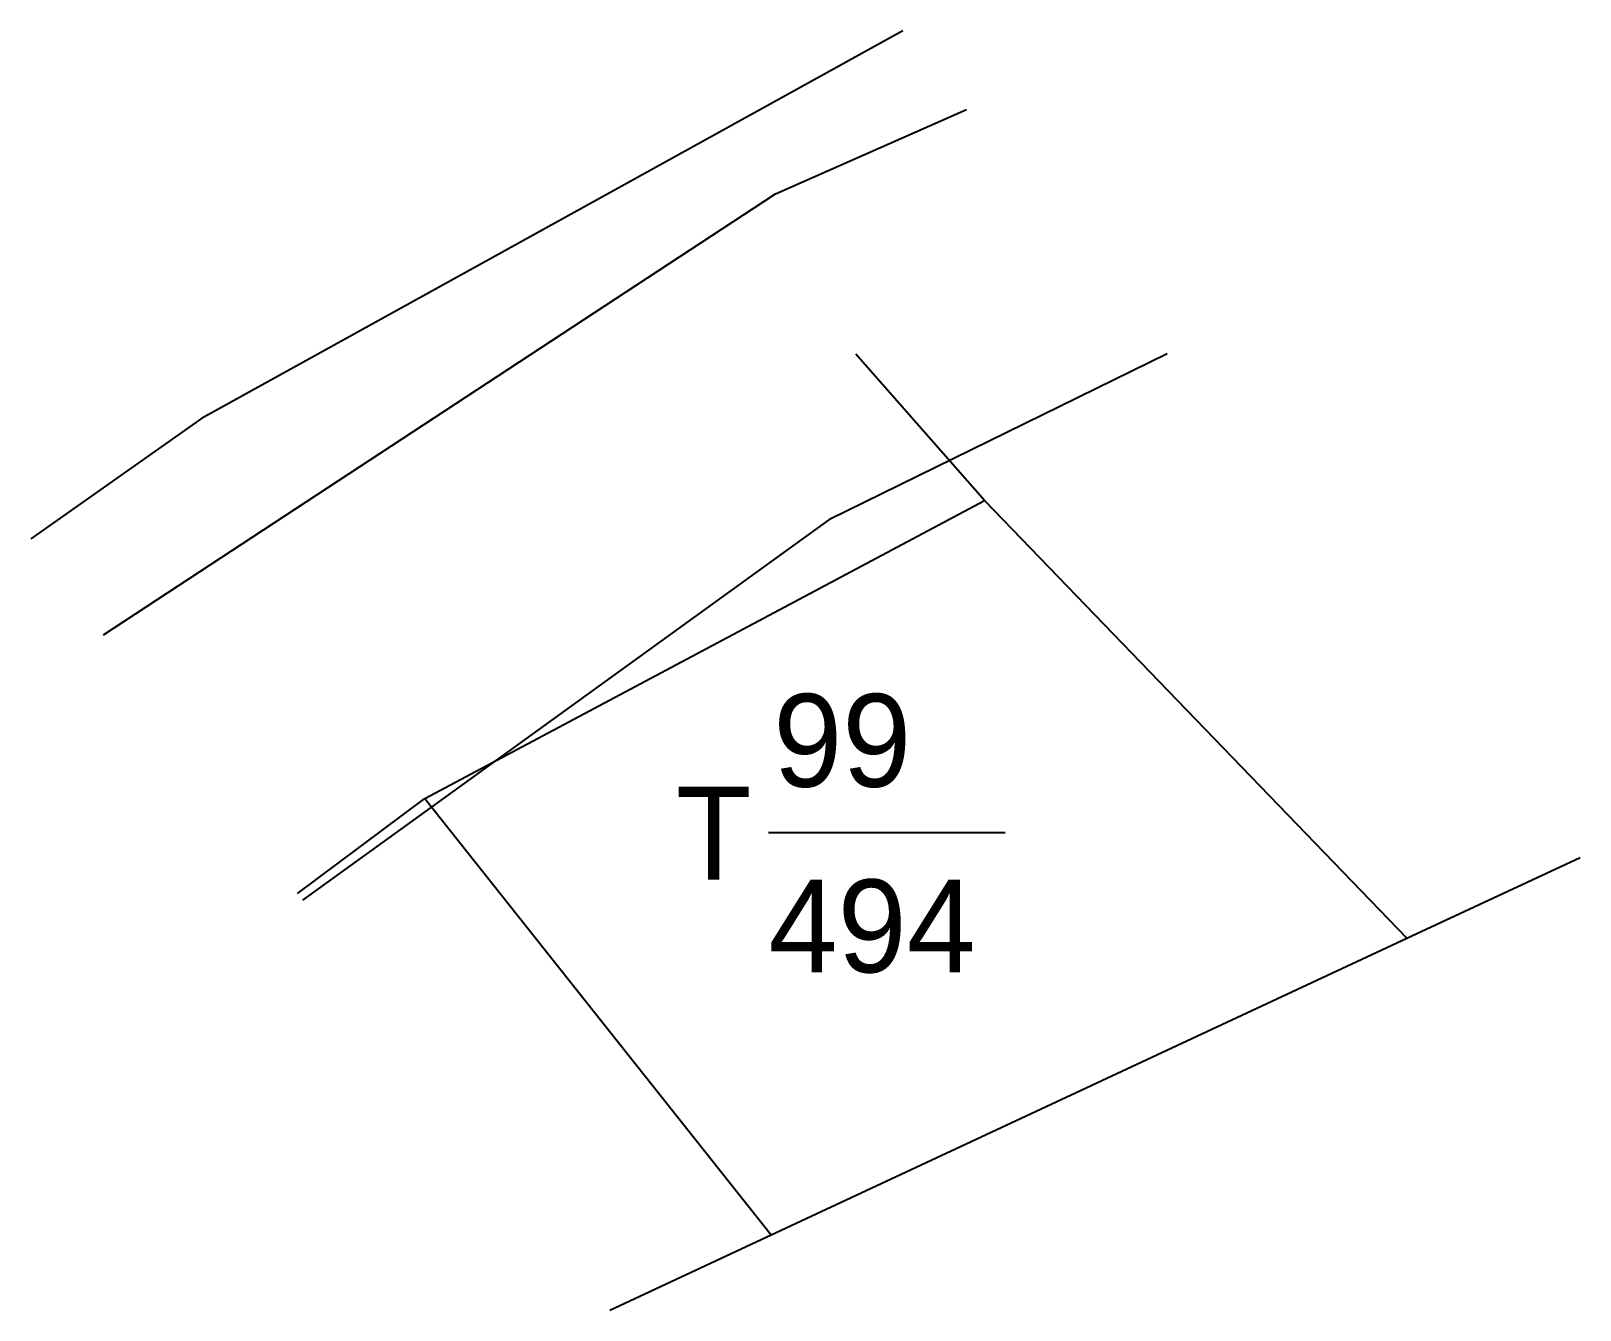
# Model space of a CAD drawing. Extents: x 364540.4 to 364570.5, y 1839258.9 to 1839283.7.
import ezdxf

# ---------------------------------------------------------------- set-up
doc = ezdxf.new("R2010")
doc.units = 0
for name, color, linetype in [('Level 13', 7, 'Continuous'), ('Level 14', 7, 'Continuous'), ('Level 22', 7, 'Continuous'), ('Level 46', 7, 'Continuous')]:
    doc.layers.add(name, color=color, linetype=linetype)

msp = doc.modelspace()

# ---------------------------------------------------------------- linework, layer by layer
at = {"layer": 'Level 13'}
msp.add_line((364554.75, 1839268.16), (364559.34, 1839268.16), dxfattribs=at)
at = {"layer": 'Level 14'}
for points in [[(364557.35, 1839283.71), (364543.75, 1839276.19), (364540.44, 1839273.86)], [(364562.48, 1839277.45), (364555.92, 1839274.23), (364548.2, 1839268.65)], [(364548.2, 1839268.65), (364545.71, 1839266.85)]]:
    msp.add_lwpolyline(points, dxfattribs=at)
at = {"layer": 'Level 22'}
for points in [[(364541.85, 1839272), (364554.88, 1839280.55), (364558.59, 1839282.19)], [(364567.13, 1839266.11), (364570.49, 1839267.68)], [(364554.8, 1839260.36), (364567.13, 1839266.11)], [(364551.67, 1839258.9), (364554.8, 1839260.36)]]:
    msp.add_lwpolyline(points, dxfattribs=at)
at = {"layer": 'Level 46'}
for p, q in [((364558.94, 1839274.6), (364556.44, 1839277.44)), ((364548.08, 1839268.82), (364558.94, 1839274.6)), ((364558.94, 1839274.6), (364567.13, 1839266.11)), ((364545.61, 1839266.98), (364548.08, 1839268.82)), ((364548.08, 1839268.82), (364554.8, 1839260.36))]:
    msp.add_line(p, q, dxfattribs=at)

# ---------------------------------------------------------------- texts
at = {"layer": 'Level 13'}
for s, p in [('99', (364554.84, 1839269.05)), ('T', (364552.95, 1839267.25)), ('494', (364554.75, 1839265.45))]:
    msp.add_text(s, height=1.8, dxfattribs=at).set_placement(p)

doc.saveas('drawing.dxf')
